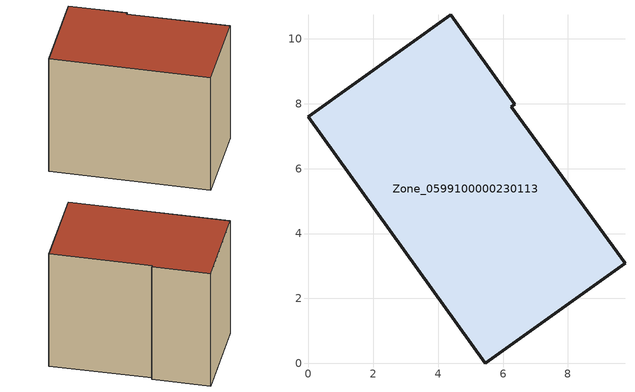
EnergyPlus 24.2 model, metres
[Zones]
Zone_0599100000230113
 floor ground (C_G): 6.36,7.98 6.26,7.91 9.76,3.09 5.45,0 0,7.6 4.39,10.75 z0
 wall outside (C_F): 6.36,7.98 4.39,10.75 0,7.6 5.45,0 9.76,3.09 6.26,7.91 6.36,7.98 z0:7.69
 roof outside (C_R): 6.26,7.91 6.36,7.98 4.39,10.75 0,7.6 5.45,0 9.76,3.09 z7.69
[BUILDING]
Pand.0599100000230113: North Axis=0; Terrain=City; Loads Convergence Tolerance Value=0.04; Temperature Convergence Tolerance Value=0.4; Solar Distribution=FullExterior; Maximum Number of Warmup Days=25; Minimum Number of Warmup Days=1
[Site:Location]
Rotterdam.The.Hague.AP_ZH_NLD Design_Conditions: Latitude=51.96; Longitude=4.45; Time Zone=1; Elevation=-4.5
[SITE:GROUNDTEMPERATURE:BUILDINGSURFACE]
18, 18, 18, 18, 18, 18, 18, 18, 18, 18, 18, 18
[MATERIAL] Thermal Absorptance=0.9; Solar Absorptance=0.7; Visible Absorptance=0.7
Name | Roughness | Thickness | Conductivity | Density | Specific Heat
G.TC.1975-1991 | MediumSmooth | 0.15 | 0.288461 | 540 | 1210
F.TC.1975-1991 | Rough | 0.3 | 0.230769 | 1920 | 840
R.TC.1975-1991 | MediumRough | 0.2 | 0.153846 | 1500 | 1000
[CONSTRUCTION]
C_G: G.TC.1975-1991
C_F: F.TC.1975-1991
C_R: R.TC.1975-1991
[ZONE]
Zone_0599100000230113: Type=1; Multiplier=1; Ceiling Height=Autocalculate; Volume=Autocalculate; Floor Area=autocalculate; Part of Total Floor Area=Yes
[ZONEINFILTRATION:DESIGNFLOWRATE]
Infil_Zone_0599100000230113: Zone or ZoneList or Space or SpaceList=Zone_0599100000230113; Schedule=AlwaysOn; Design Flow Rate Calculation Method=Flow/Area; Flow Rate per Floor Area=0.003; Constant Term Coefficient=1; Temperature Term Coefficient=0; Velocity Term Coefficient=0; Velocity Squared Term Coefficient=0
[HVACTEMPLATE:ZONE:IDEALLOADSAIRSYSTEM]
Zone_0599100000230113: Maximum Heating Supply Air Temperature=50; Minimum Cooling Supply Air Temperature=13; Maximum Heating Supply Air Humidity Ratio=0.0156; Minimum Cooling Supply Air Humidity Ratio=0.0077; Heating Limit=NoLimit; Cooling Limit=NoLimit; Dehumidification Control Type=ConstantSensibleHeatRatio; Cooling Sensible Heat Ratio=0.7; Dehumidification Setpoint=60; Humidification Control Type=None; Humidification Setpoint=30; Outdoor Air Method=None; Outdoor Air Flow Rate per Person=0.00944; Outdoor Air Flow Rate per Zone Floor Area=0; Outdoor Air Flow Rate per Zone=0; Demand Controlled Ventilation Type=None; Outdoor Air Economizer Type=NoEconomizer; Heat Recovery Type=None; Sensible Heat Recovery Effectiveness=0.7; Latent Heat Recovery Effectiveness=0.65
[ZONECONTROL:THERMOSTAT]
ThermostatControl_Zone_0599100000230113: Zone or ZoneList=Zone_0599100000230113; Control Type Schedule=DualSetpointControlType; Control 1=Thermostat_Zone_0599100000230113; Temperature Difference Between Cutout And Setpoint=0
[THERMOSTATSETPOINT:DUALSETPOINT]
Thermostat_Zone_0599100000230113: Heating Setpoint Temperature Schedule=HeatingSetpoint_Zone_0599100000230113; Cooling Setpoint Temperature Schedule=CoolingSetpoint_Zone_0599100000230113
[SCHEDULE:COMPACT]
HeatingSetpoint_Zone_0599100000230113: Through: 12/31, For: AllDays, Until: 24:00, 21
CoolingSetpoint_Zone_0599100000230113: Through: 12/31, For: AllDays, Until: 24:00, 24
DualSetpointControlType: Through: 12/31, For: AllDays, Until: 24:00, 4
AlwaysOn: Through: 12/31, For: AllDays, Until: 24:00, 1
